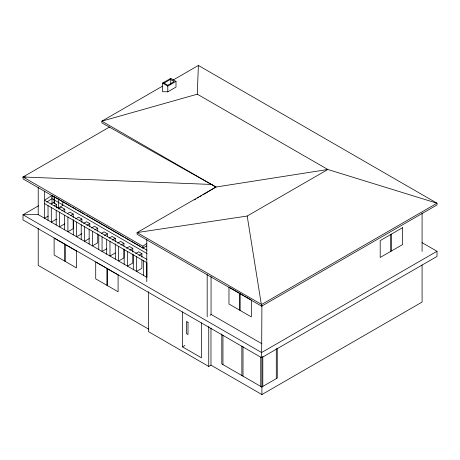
<?xml version="1.0" encoding="UTF-8"?>
<svg xmlns="http://www.w3.org/2000/svg" width="460" height="460" viewBox="0 0 460 460"><rect width="100%" height="100%" fill="white"/><g stroke="black" fill="none" stroke-linecap="round" stroke-linejoin="round"><path stroke-width="0.69" d="M261.912 305.457L261.619 357.696L437 256.444L437 251.275L422.067 242.65M197.288 94.191L198.381 65.446L437 203.211L437 204.936L261.619 306.193L137.086 234.295L137.086 232.576L215.981 187.024L327.819 169.487L437 203.211L261.619 304.468L137.086 232.576L247.198 216.033L327.819 169.487L197.288 94.191L101.89 121.158L101.89 122.877L215.981 187.024L203.038 194.781M210.088 315.393L211.059 314.45L211.059 276.483M146.78 245.864L142.905 248.101L142.905 246.215L146.78 243.524M46.822 202.089L51.986 198.674L146.987 253.523M194.407 199.95L195.644 199.214M197.489 198.105L198.726 197.369M199.956 196.627L201.808 195.517M170.775 78.361L162.576 83.093L162.576 91.707L167.791 91.822L175.996 87.09L175.996 81.374L170.775 78.361L170.775 84.099M164.042 83.105L170.459 79.402L174.185 81.558L167.773 85.261L164.042 83.105L162.576 83.093L167.791 86.106L175.996 81.374M162.506 86.164L101.89 121.158L215.981 187.024M173.023 80.092L198.381 65.446M142.905 248.101L23.121 178.946L23 176.991L109.601 126.989M51.848 197.081L53.084 196.368M38.548 205.792L23 214.768L23 219.932L261.619 357.696M50.979 203.924L53.337 202.561L56.62 204.453L56.62 207.937M54.257 205.815L56.62 204.453M56.58 206.845L58.431 207.914L62.761 205.419L62.761 201.233M58.558 208.978L61.508 207.276L64.785 209.173L64.785 211.962M48.254 216.091L44.528 218.241L44.528 191.038M61.835 210.875L64.785 209.173M56.62 219.092L51.307 222.157L51.307 207.517M67.58 213.509L69.937 212.146L73.221 214.038L73.221 217.522M70.857 215.401L73.221 214.038M64.785 223.807L59.478 226.872L59.478 212.238M75.653 218.851L78.602 217.149L81.886 219.04L81.886 222.531M79.528 220.403L81.886 219.04M83.588 223.428L86.537 221.726L89.815 223.623L89.815 226.412M86.865 225.325L89.815 223.623M91.5 227.999L94.449 226.297L97.733 228.189L97.733 230.977M81.886 233.68L76.578 236.745L76.578 222.105M94.783 229.896L97.733 228.189M89.228 238.602L84.508 241.327L84.508 226.688M101.137 233.565L104.087 231.863L107.37 233.755L107.37 236.543M104.42 235.457L107.37 233.755M109.054 238.13L111.998 236.428L115.282 238.326L115.282 241.81M112.332 240.028L115.282 238.326M106.777 248.733L102.062 251.459L102.062 236.819M117.685 243.116L120.635 241.414L123.918 243.311L123.918 246.1M120.968 245.013L123.918 243.311M115.282 252.96L109.974 256.024L109.974 241.391M126.546 248.233L129.496 246.531L132.779 248.423L132.779 251.913M129.829 250.131L132.779 248.423M135.683 253.506L138.632 251.804L141.91 253.696L141.91 257.186M138.96 255.403L141.91 253.696M182.517 311.857L182.517 346.88L184.903 345.506M148.425 291.68L148.425 331.608L208.748 366.442L210.985 365.148L261.912 394.553L422.084 302.076L422.084 265M437 251.275L261.619 352.532L23 214.768L38.214 214.596L146.912 277.351L146.912 262.717L44.528 203.602M261.912 386.929L277.276 378.057L277.248 348.139M142.905 246.215L23 176.991L25.766 176.956M23 176.991L212.117 184.477M243.259 295.366L228.971 287.115L228.971 303.991L251.338 316.905L251.338 300.029L244.501 296.085M52.607 195.724L70.604 206.114M71.846 206.833L76.188 209.34M77.429 210.059L84.882 214.36M86.118 215.073L123.981 236.934M125.223 237.653L129.565 240.16M130.807 240.873L140.737 246.612M141.979 247.325L146.947 250.194M146.935 259.423L44.528 200.295L51.986 195.368L51.986 203.533M211.059 314.387L261.912 343.752M261.912 387.101L221.795 363.935L221.795 333.862M182.517 346.88L201.457 357.817L201.457 322.793M148.798 329.245L38.214 265.397L38.214 228.321M247.198 216.033L261.619 306.193M422.084 213.02L422.084 251.459M391.391 234.14L391.391 251.016M390.672 234.554L390.672 251.43M276.293 348.686L276.293 378.626M262.809 356.477L262.809 386.411M261.912 356.994L261.912 394.553M260.745 357.063L260.745 386.423M243.006 346.823L243.006 376.182M241.856 346.161L241.856 375.515M240.154 293.572L240.154 310.448M239.436 293.158L239.436 310.034M222.95 335.248L222.95 364.602M210.985 328.066L210.985 365.148M208.748 326.508L208.748 366.442M207.184 274.534L207.184 316.802M167.791 86.106L167.791 91.822M146.78 239.441L146.78 281.756M143.629 260.82L143.629 275.459M141.91 259.969L141.91 268.335L136.603 271.4L136.603 256.76M133.32 254.869L133.32 269.508M132.779 254L132.779 263.062L127.472 266.127L127.472 251.488M124.188 249.596L124.188 264.236M123.918 248.889L123.918 257.945L118.611 261.01L118.611 246.376M115.282 243.898L115.328 259.118M107.611 268.835L107.611 285.712M106.904 268.427L106.904 285.303M106.691 239.493L106.691 254.133M98.779 234.928L98.779 249.561M97.733 233.766L97.733 242.828L92.425 245.893L92.425 231.253M89.142 229.362L89.142 244.001M81.224 224.79L81.224 239.43M73.295 220.213L73.295 234.853M73.221 219.615L73.221 228.677L67.907 231.742L67.907 217.103M65.308 244.593L65.308 261.47M64.63 215.211L64.63 229.845M64.59 244.179L64.59 261.056M58.431 198.852L58.431 207.914M56.2 210.341L56.2 224.98M54.32 196.351L54.32 203.32M54.107 196.357L54.107 203.326M48.03 205.626L48.03 220.265M38.214 187.507L38.214 214.596M402.575 227.683L380.202 240.597L380.202 257.473L402.575 244.559L402.575 227.683M118.093 274.885L95.72 261.97L95.72 278.846L118.093 291.761L118.093 274.885M76.492 251.051L54.125 238.136L54.125 255.012L76.492 267.927L76.492 251.051M188.008 322.293L186.513 321.436L186.513 333.661L188.008 334.523L188.008 322.293"/></g></svg>
